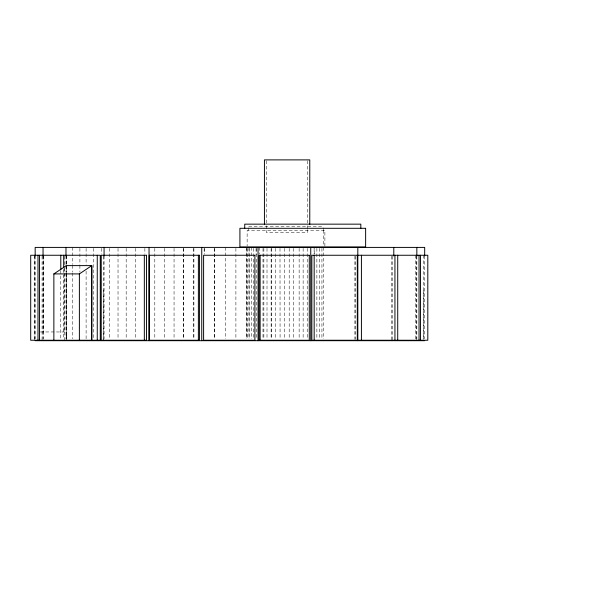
<?xml version="1.0" encoding="UTF-8"?>
<svg xmlns="http://www.w3.org/2000/svg" width="614" height="614" viewBox="0 0 614 614"><rect width="100%" height="100%" fill="white"/><g stroke="black" fill="none" stroke-linecap="round" stroke-linejoin="round"><path stroke-width="0.46" stroke-dasharray="3.07 2.3" d="M248.754 226.228L323.386 226.228M64.094 290.491L64.516 290.491M103.436 290.491L103.474 340.248M423.775 290.491L423.66 339.419M40.347 331.959L64.516 331.959M66.688 336.104L66.757 340.248M424.681 255.969L424.681 338.79M423.752 255.255L423.775 339.419M416.837 255.969L416.837 338.79M416.492 256.207L416.492 340.248M415.294 255.255L415.294 339.419M392.254 256.207L392.254 340.248M391.701 256.207L391.663 340.248M355.337 256.207L355.337 339.296M354.884 256.207L354.884 339.296M324.883 246.037L324.883 230.373L247.143 230.373L247.143 246.037M323.563 230.373L323.563 246.037M323.509 247.404L323.509 338.79M323.386 227.886L323.386 230.373M321.936 248.355L321.936 338.79M319.418 248.355L319.418 338.79M316.87 248.355L316.87 338.79M314.23 254.066L314.13 248.355L314.061 254.066M307.499 160.845L307.499 224.808M307.499 225.768L307.499 228.631M307.499 229.582L307.499 232.445L266.292 232.445L266.292 229.582M307.215 248.355L307.215 338.79M303.132 248.355L303.132 338.79M299.141 248.355L299.141 338.79M293.707 248.355L293.707 338.79M289.194 248.355L289.194 338.79M284.635 248.355L284.635 338.79M279.999 248.355L280.076 338.79M275.517 248.355L275.517 338.79M271.772 248.355L271.772 338.79M271.127 248.355L271.127 338.79M267.006 248.355L267.006 338.79M266.292 160.845L266.292 224.808M266.292 225.768L266.292 228.631M263.866 248.355L263.866 338.79M263.007 248.355L263.007 338.79M259.676 247.404L259.676 254.066M256.644 248.355L256.644 338.79M256.046 248.355L256.046 255.017M253.352 248.355L253.352 338.79M251.364 247.404L251.364 338.79M249.138 248.355L249.138 338.79M249 247.404L249 338.79M248.754 227.886L248.754 230.373M247.672 248.355L247.672 338.79M246.843 248.355L246.843 338.79M246.513 247.404L246.513 338.79M235.899 248.355L235.899 338.79M225.292 247.404L225.292 338.79M214.762 248.355L214.762 338.79M214.601 248.355L214.601 338.79M204.239 248.355L204.239 254.066M204.155 248.355L204.155 254.066M193.878 248.355L193.878 338.79M193.794 248.355L193.794 338.79M183.517 248.355L183.517 338.79M183.433 248.355L183.433 338.79M174.054 248.355L174.054 338.79M164.375 248.355L164.375 338.79M154.805 248.355L154.805 338.79M144.858 248.355L144.858 254.066M135.295 248.355L135.295 338.79M126.177 248.355L126.177 338.79M118.026 248.355L118.026 338.79M109.407 248.355L109.407 338.79M104.073 255.969L104.073 338.79M103.436 256.207L103.436 339.419M101.233 248.355L101.233 254.066M93.681 248.355L93.681 312.135M93.681 313.086L93.681 338.79M86.106 248.355L86.106 264.534M86.106 271.196L86.106 338.79M79.897 248.355L79.897 264.534M79.897 265.486L79.897 272.148M72.774 247.404L72.774 264.534M72.774 265.486L72.774 272.148M72.774 273.107L72.774 338.79M66.688 255.255L66.688 272.37M66.688 273.322L66.688 340.248M66.366 267.527L66.366 274.228M66.366 275.187L66.366 339.296M66.297 255.969L66.297 264.534M66.297 265.486L66.297 272.148M66.297 273.107L66.297 338.79M65.982 255.969L65.982 264.534M65.982 265.486L65.982 272.148M65.982 273.107L65.982 338.79M64.516 256.207L64.516 266.683M64.516 267.635L64.516 340.248M64.094 268.587L64.094 331.959M63.687 269.577L63.687 339.296M60.786 270.536L60.786 339.296M43.218 256.207L43.218 339.296M43.18 255.255L43.18 331.959M43.041 255.969L43.026 338.79M42.09 256.207L42.09 340.248M35.167 255.969L35.167 338.79M34.814 255.255L34.844 340.248M34.514 256.207L34.514 340.248"/><path stroke-width="0.92" d="M53.863 273.913L79.383 273.913L91.77 265.616L91.732 340.248L91.77 265.616L66.366 265.616L53.863 273.913L53.863 340.248M358.208 255.255L427.804 255.255L427.804 340.248L358.208 340.248M100.328 340.248L30.7 340.248L30.7 255.255L100.266 255.255L100.266 340.248M35.167 340.693L424.681 340.693M424.681 255.969L424.681 247.404L35.167 247.404L35.167 255.969M420.513 255.255L420.513 340.248M419.04 255.255L419.04 340.248M416.837 247.404L416.837 255.969M397.719 255.255L397.719 340.248M394.94 255.255L394.94 340.248M393.797 247.404L393.797 255.969M361.416 255.255L361.416 340.248M360.825 228.301L360.825 224.156L244.725 224.156L244.725 228.301M357.816 247.404L357.816 340.693M314.168 255.255L314.168 340.248M310.745 247.404L310.745 340.693M309.771 224.333L309.771 159.886L264.434 159.886L264.434 224.333M260.129 255.255L260.129 340.248M258.057 247.404L258.057 340.693M201.745 247.404L201.745 340.693M198.376 255.255L198.376 340.248M149.041 247.404L149.041 340.693M144.336 255.255L144.336 340.248M104.073 247.404L104.073 255.969M97.258 255.255L97.258 340.248M79.383 273.913L79.383 340.248M65.982 247.404L65.982 255.969M63.687 255.255L63.687 267.666M60.786 255.255L60.786 269.577M43.041 247.404L43.041 255.969M39.488 255.255L39.488 340.248M37.991 255.255L37.991 340.248M365.629 228.301L239.913 228.301L239.913 246.958L365.629 246.958L365.629 228.301M146.539 255.255L101.233 255.255L101.233 340.248L146.539 340.248L146.539 255.255M199.435 255.255L149.225 255.255L149.225 340.248L199.435 340.248L199.435 255.255M254.902 255.255L203.602 255.255L203.602 340.248L254.902 340.248L254.902 255.255M309.279 255.255L259.07 255.255L259.07 340.248L309.279 340.248L309.279 255.255M357.31 255.255L311.843 255.255L311.843 340.248L357.31 340.248L357.31 255.255"/></g></svg>
